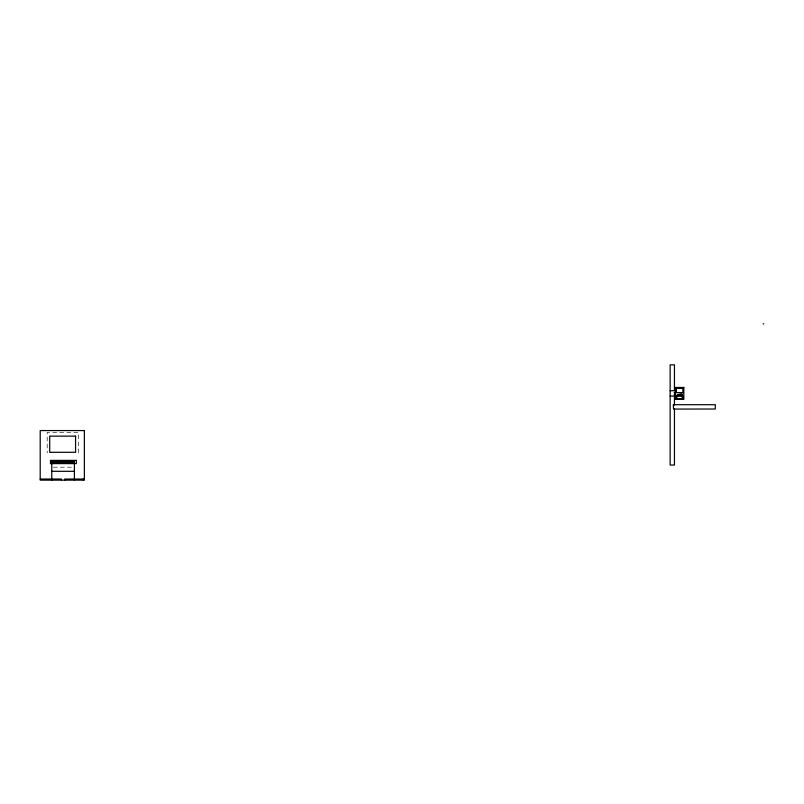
<?xml version="1.0" encoding="UTF-8"?>
<svg xmlns="http://www.w3.org/2000/svg" width="804" height="804" viewBox="0 0 804 804"><rect width="100%" height="100%" fill="white"/><g stroke="black" fill="none" stroke-linecap="round" stroke-linejoin="round"><path stroke-width="0.6" stroke-dasharray="4.02 3.01" d="M53.335 467.194L72.772 467.194M78.44 452.933L78.44 432.462L47.195 432.462L47.195 452.933"/><path stroke-width="1.21" d="M763.117 323.871L763.8 323.871M670.144 390.694L674.445 390.694L674.445 364.835L670.144 364.835L670.144 465.044L674.445 465.044L674.445 408.623M675.209 392.664L674.134 392.664L675.209 392.885M675.209 394.814L674.134 394.814L675.209 395.045M670.144 396.081L674.445 396.081L674.445 404.864M51.768 461.677L74.4 461.677M51.768 471.305L74.4 471.305M40.2 479.043L61.506 479.043L61.506 480.129M84.38 479.043L64.732 479.043L64.732 480.129M682.686 399.317L682.686 395.739L676.224 395.739L676.224 399.317M681.842 394.573L677.551 394.573M679.963 398.633L678.928 398.633M83.294 479.043L83.294 480.129M74.4 463.617L74.4 480.129M73.978 461.345L73.978 462.421M52.119 461.345L52.119 462.421M51.768 463.617L51.768 480.129M674.526 393.347L674.526 393.347M674.526 394.161L674.737 394.643L674.526 394.161M674.375 404.703L673.3 404.774L673.561 409.075L715.319 409.015L715.319 404.703L674.375 404.703M683.832 387.458L675.209 387.458L675.209 399.317L683.832 399.317L683.832 387.458M682.867 388.322L676.395 388.322L676.395 392.633L682.867 392.633L682.867 388.322M682.093 394.221L677.35 394.684L682.093 394.221M682.214 395.98L676.827 395.98L676.827 398.633L682.214 398.633L682.214 395.98M84.38 430.562L40.2 430.562L40.2 480.129L84.38 480.129L84.38 430.562M75.566 436.14L49.707 436.14L49.707 452.3L75.566 452.3L75.566 436.14M76.32 460.38L50.461 460.38L50.461 463.617L76.32 463.617L76.32 460.38M74.4 461.345L51.768 461.345L51.768 462.421L74.4 462.421L74.4 461.345"/></g></svg>
